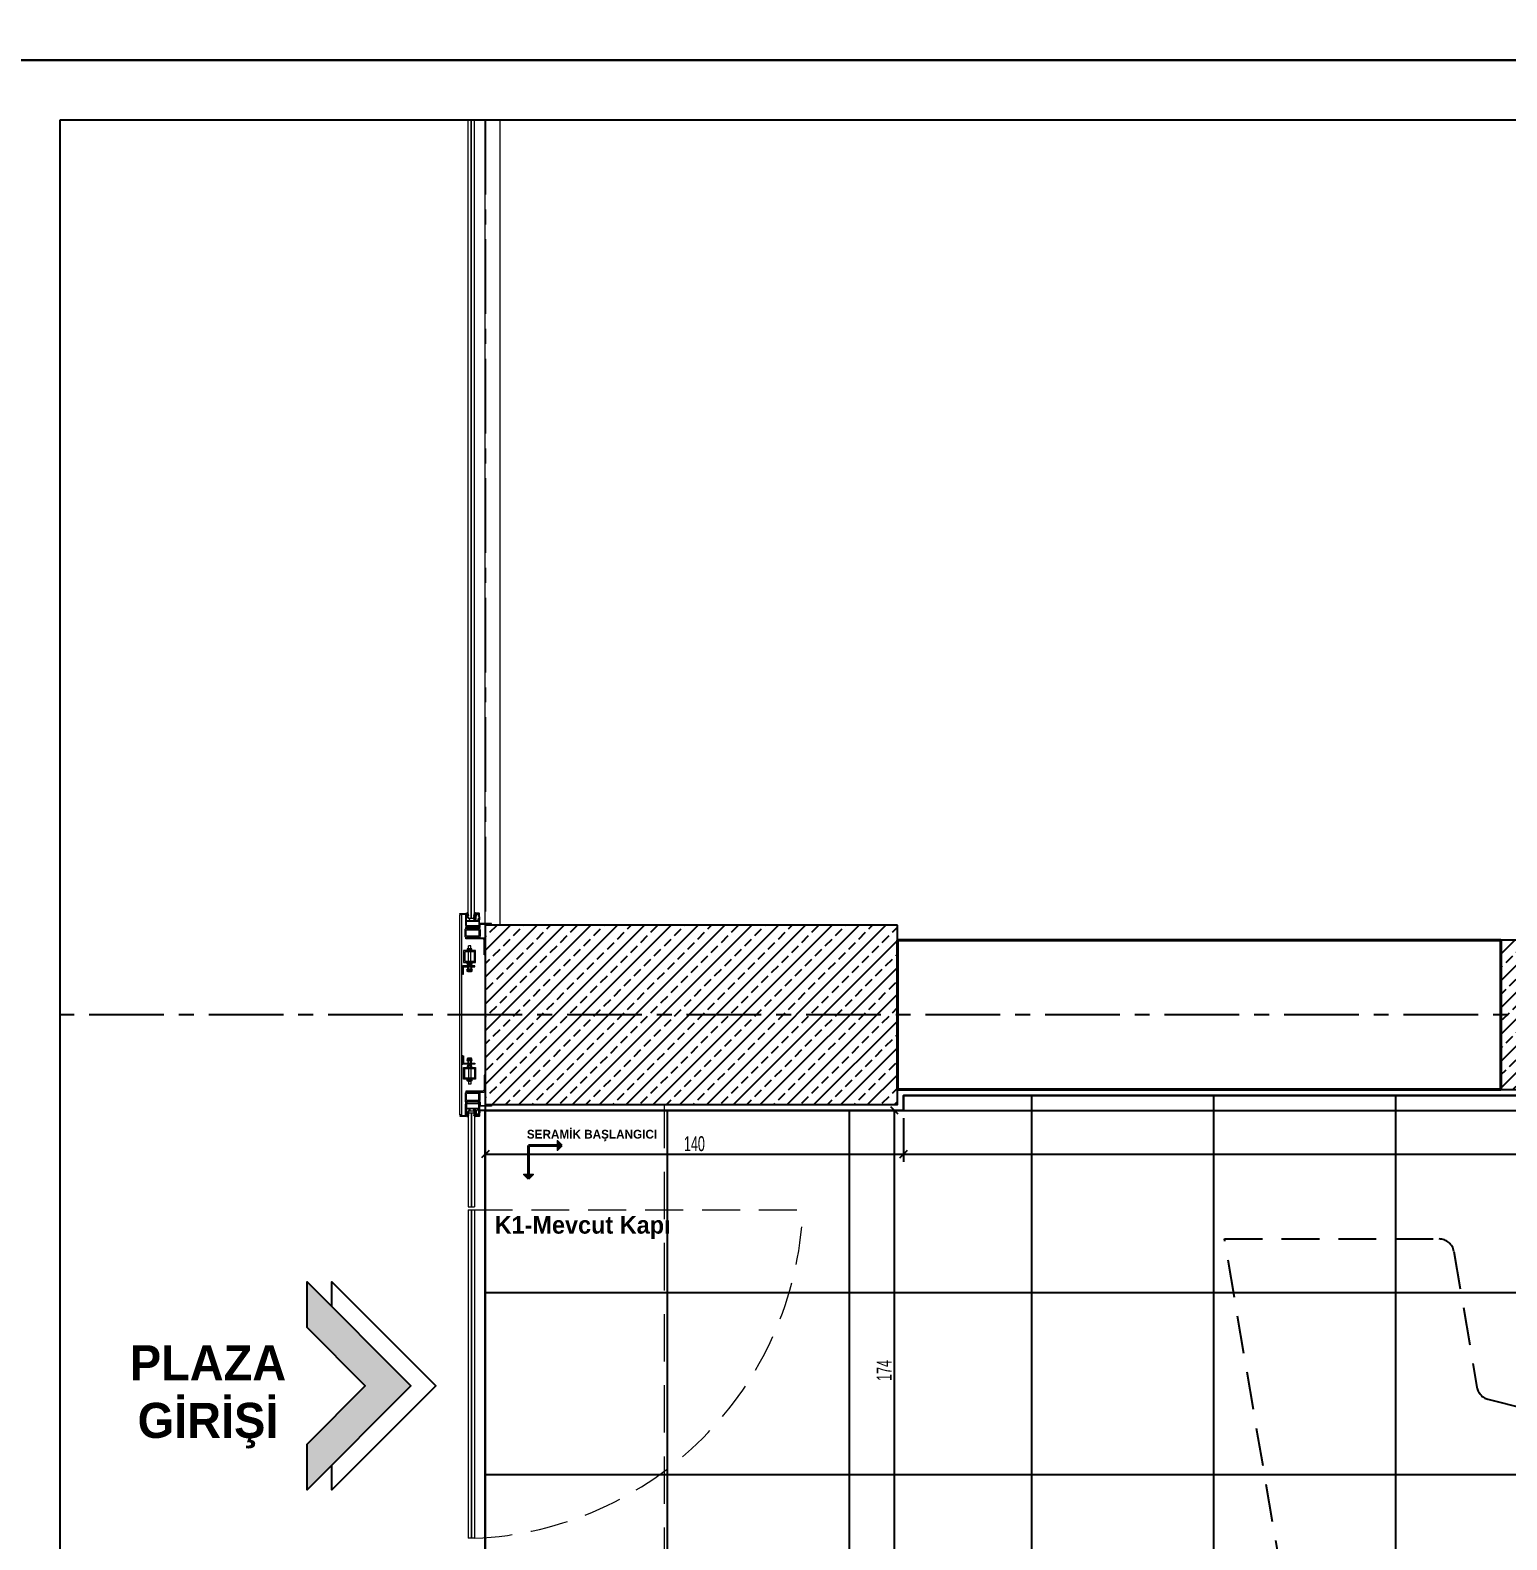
# Model space of a CAD drawing. Header units: millimetres. Extents: x 933584 to 974011, y 4545988 to 4553664.
# Drawn here: x 955912 to 956406, y 4550860 to 4551365 of the extents above; entities that cross this region are included whole.
import ezdxf

# ---------------------------------------------------------------- set-up
doc = ezdxf.new("R2010")
doc.units = ezdxf.units.MM
doc.header["$PDMODE"] = 35
for name, pattern in [('568_AVN_KES_01$0$HIDDEN', [0.375, 0.25, -0.125]), ('CENTER', [2, 1.25, -0.25, 0.25, -0.25]), ('CONTINUA', [0]), ('HIDDEN', [9.525, 6.35, -3.175]), ('HIDDEN2', [4.7625, 3.175, -1.5875]), ('HIDDENX2', [19.05, 12.7, -6.35])]:
    doc.linetypes.add(name, pattern=pattern)
doc.layers.get('0').update_dxf_attribs({"color": 255})
doc.layers.get('Defpoints').update_dxf_attribs({"color": 8})
for name, color, linetype in [('0-CSX-CXS_20', 14, 'CENTER'), ('0-DMS-50', 143, 'Continuous'), ('0-HSL-HTC_200', 1, 'Continuous'), ('0-HSL-SLD', 252, 'Continuous'), ('0-LNS-SLN', 6, 'Continuous'), ('0-LNS-SPL', 13, '568_AVN_KES_01$0$HIDDEN'), ('0-TXT-XBX_20', 3, 'Continuous'), ('2-SPS-RCN', 2, 'Continuous'), ('8-KBT-KEQ', 4, 'Continuous')]:
    doc.layers.add(name, color=color, linetype=linetype)
for name, color, linetype, lineweight in [('2-SPS-IBW', 5, 'Continuous', 40), ('3-OPN-WDR', 4, 'Continuous', 18), ('al', 7, 'Continuous', 5), ('cl', 7, 'Continuous', 5), ('CM', 4, 'Continuous', 5), ('mimariKIRIS', 251, 'HIDDEN2', 0), ('PL', 1, 'Continuous', 5), ('SFP CAM', 8, 'Continuous', 9), ('VD', 11, 'Continuous', 5), ('VDK', 11, 'HIDDEN', 5)]:
    doc.layers.add(name, color=color, linetype=linetype, lineweight=lineweight)
doc.styles.add('Century Gothic_B_3', font='GOTHICB.TTF', dxfattribs={"height": 4})
doc.styles.add('dim_romans_50', font='swissl.ttf', dxfattribs={"width": 0.6, "height": 5})
doc.dimstyles.new('ONK_dim 1_50', dxfattribs={"dimscale": 5, "dimtxt": 4, "dimasz": 0.5, "dimexe": 0.5, "dimexo": 0.5, "dimgap": 0.2, "dimtad": 1, "dimdec": 1, "dimrnd": 0.5, "dimzin": 9, "dimtxsty": 'dim_romans_50', "dimblk": 'OBLIQUE', "dimcen": 1, "dimclre": 256, "dimclrt": 256, "dimazin": 2, "dimtfac": 1, "dimtdec": 1, "dimtix": 1, "dimtmove": 2, "dimatfit": 3, "dimldrblk": 'OBLIQUE', "dimfxl": 3, "dimfxlon": 1, "dimarcsym": 0})
pattern_1 = [(45, (935301.9395, 4553293.885), (-4.490128, 4.490128), []), (45, (935306.4297, 4553293.885), (-4.490128, 4.490128), [3.175, -1.5875])]

# ---------------------------------------------------------------- blocks, each defined once
blk = doc.blocks.new('ZVBXZDVB')
at = {"layer": '0-CSX-CXS_20', "ltscale": 20}
blk.add_line((934876.25, 4552535.75), (933721.5, 4552535.75), dxfattribs=at)
blk.add_lwpolyline([(933863.85, 4552835.4), (933863.85, 4551518.59)], dxfattribs=at)
blk = doc.blocks.new('xcvxcbv-flatten-1')
at = {"layer": '2-SPS-IBW'}
blk.add_lwpolyline([(934203.85, 4551173.49), (934001.85, 4551173.49), (934001.85, 4551223.49), (934203.85, 4551223.49)], close=True, dxfattribs=at)
blk = doc.blocks.new('90-5396-flatten-1')
at = {"layer": 'al', "linetype": 'CONTINUA'}
blk.add_lwpolyline([(-4.35, 1.2), (-4.1, 1.2), (-4.1, 1.46), (-4.2, 1.46), (-4.2, 1.35), (-4.35, 1.35), (-4.35, 1.85), (-4.2, 1.85), (-4.2, 1.74), (-4.1, 1.74), (-4.1, 2), (-4.5, 2), (-4.5, -2.72), (-4.29, -2.72), (-4.2, -2.57), (-4.35, -2.57), (-4.35, -2.27), (-3.51, -2.27), (-3.48, -2.24), (-3.45, -2.27), (-1.03, -2.27), (-1, -2.24), (-0.97, -2.27), (-0.15, -2.27), (-0.15, -2.57), (-0.3, -2.57), (-0.21, -2.72), (0, -2.72), (0, 0), (-0.21, 0), (-0.3, -0.15), (-0.15, -0.15), (-0.15, -0.45), (-1.65, -0.45), (-1.65, -0.15), (-1.5, -0.15), (-1.59, 0), (-1.86, 0), (-1.95, -0.15), (-1.8, -0.15), (-1.8, -0.45), (-3.3, -0.45), (-3.3, -0.15), (-3.15, -0.15), (-3.24, 0), (-3.45, 0), (-3.45, -0.45), (-4.15, -0.45, -0.414214), (-4.35, -0.25)], format="xyb", close=True, dxfattribs=at)
at = {"layer": 'al'}
blk.add_lwpolyline([(-0.15, -2.12), (-4.35, -2.12), (-4.35, -0.6), (-0.15, -0.6)], close=True, dxfattribs=at)
blk = doc.blocks.new('142005-flatten-1')
blk.add_lwpolyline([(0.18, 0.02, -0.610741), (0.21, 0.04), (0.33, -0.11, 0.909168), (0.37, -0.07), (0.18, 0.21), (0.18, 0.42, -0.610741), (0.21, 0.44), (0.33, 0.29, 0.909168), (0.37, 0.33), (0.18, 0.61), (0.18, 0.71, 0.414214), (0.16, 0.73), (0.02, 0.73, 0.414214), (0, 0.71), (0, 0.26), (-0.12, 0.26), (-0.12, 0.31, 0.751626), (-0.17, 0.32), (-0.24, 0.18, 0.289411), (-0.24, 0.08), (-0.17, -0.06, 0.751626), (-0.12, -0.05), (-0.12, 0), (0, 0), (0, -0.3), (-0.12, -0.3, 0.729303), (-0.14, -0.35, -0.080087), (0.31, -0.76, 1.549214), (0.36, -0.73), (0.21, -0.31, 0.005518), (0.18, -0.21)], format="xyb", close=True)
blk = doc.blocks.new('142005-flatten-2')
blk.add_lwpolyline([(-0.18, 0.02, 0.610741), (-0.21, 0.04), (-0.33, -0.11, -0.909168), (-0.37, -0.07), (-0.18, 0.21), (-0.18, 0.42, 0.610741), (-0.21, 0.44), (-0.33, 0.29, -0.909168), (-0.37, 0.33), (-0.18, 0.61), (-0.18, 0.71, -0.414214), (-0.16, 0.73), (-0.02, 0.73, -0.414214), (0, 0.71), (0, 0.26), (0.12, 0.26), (0.12, 0.31, -0.751626), (0.17, 0.32), (0.24, 0.18, -0.289411), (0.24, 0.08), (0.17, -0.06, -0.751626), (0.12, -0.05), (0.12, 0), (0, 0), (0, -0.3), (0.12, -0.3, -0.729303), (0.14, -0.35, 0.080087), (-0.31, -0.76, -1.549214), (-0.36, -0.73), (-0.21, -0.31, -0.005518), (-0.18, -0.21)], format="xyb", close=True)
blk = doc.blocks.new('85-3879T-flatten-1')
blk.add_lwpolyline([(-0.17, -0.15, -0.402552), (-0.12, -0.2), (-0.05, -1.85, -0.425972), (-0.1, -1.9), (-0.3, -1.9, 0.414214), (-0.35, -1.95), (-0.35, -2.21), (-0.42, -2.33, 0.414214), (-0.41, -2.39), (-0.39, -2.4, 0.414214), (-0.34, -2.38), (-0.22, -2.18), (-0.25, -2.15), (-0.25, -2), (0.05, -2), (0, 0), (-1.3, 0), (-1.3, -0.26), (-1.2, -0.26), (-1.2, -0.15), (-1.05, -0.15), (-1.05, -0.65), (-1.2, -0.65), (-1.2, -0.54), (-1.3, -0.54), (-1.3, -1.96, -0.414214), (-1.35, -2.01), (-1.4, -2.01, 0.414214), (-1.45, -2.06), (-1.45, -2.17), (-1.55, -2.17), (-1.4, -2.43, 0.414214), (-1.35, -2.45), (-1.33, -2.44, 0.414214), (-1.31, -2.38), (-1.34, -2.33), (-1.34, -2.12, 0.394805), (-1.2, -1.97), (-1.2, -0.8, -0.414214), (-1.15, -0.75), (-1, -0.75, 0.414214), (-0.95, -0.7), (-0.95, -0.2, -0.414214), (-0.9, -0.15)], format="xyb", close=True)
blk = doc.blocks.new('90-5396-flatten-2')
at = {"layer": 'al', "linetype": 'CONTINUA'}
blk.add_lwpolyline([(-4.35, 1.2), (-4.1, 1.2), (-4.1, 1.46), (-4.2, 1.46), (-4.2, 1.35), (-4.35, 1.35), (-4.35, 1.85), (-4.2, 1.85), (-4.2, 1.74), (-4.1, 1.74), (-4.1, 2), (-4.5, 2), (-4.5, -2.72), (-4.29, -2.72), (-4.2, -2.57), (-4.35, -2.57), (-4.35, -2.27), (-3.51, -2.27), (-3.48, -2.24), (-3.45, -2.27), (-1.03, -2.27), (-1, -2.24), (-0.97, -2.27), (-0.15, -2.27), (-0.15, -2.57), (-0.3, -2.57), (-0.21, -2.72), (0, -2.72), (0, 0), (-0.21, 0), (-0.3, -0.15), (-0.15, -0.15), (-0.15, -0.45), (-1.65, -0.45), (-1.65, -0.15), (-1.5, -0.15), (-1.59, 0), (-1.86, 0), (-1.95, -0.15), (-1.8, -0.15), (-1.8, -0.45), (-3.3, -0.45), (-3.3, -0.15), (-3.15, -0.15), (-3.24, 0), (-3.45, 0), (-3.45, -0.45), (-4.15, -0.45, -0.414214), (-4.35, -0.25)], format="xyb", close=True, dxfattribs=at)
at = {"layer": 'al'}
blk.add_lwpolyline([(-0.15, -2.12), (-4.35, -2.12), (-4.35, -0.6), (-0.15, -0.6)], close=True, dxfattribs=at)
blk = doc.blocks.new('142005-flatten-3')
blk.add_lwpolyline([(0.18, 0.02, -0.610741), (0.21, 0.04), (0.33, -0.11, 0.909168), (0.37, -0.07), (0.18, 0.21), (0.18, 0.42, -0.610741), (0.21, 0.44), (0.33, 0.29, 0.909168), (0.37, 0.33), (0.18, 0.61), (0.18, 0.71, 0.414214), (0.16, 0.73), (0.02, 0.73, 0.414214), (0, 0.71), (0, 0.26), (-0.12, 0.26), (-0.12, 0.31, 0.751626), (-0.17, 0.32), (-0.24, 0.18, 0.289411), (-0.24, 0.08), (-0.17, -0.06, 0.751626), (-0.12, -0.05), (-0.12, 0), (0, 0), (0, -0.3), (-0.12, -0.3, 0.729303), (-0.14, -0.35, -0.080087), (0.31, -0.76, 1.549214), (0.36, -0.73), (0.21, -0.31, 0.005518), (0.18, -0.21)], format="xyb", close=True)
blk = doc.blocks.new('142005-flatten-4')
blk.add_lwpolyline([(-0.18, 0.02, 0.610741), (-0.21, 0.04), (-0.33, -0.11, -0.909168), (-0.37, -0.07), (-0.18, 0.21), (-0.18, 0.42, 0.610741), (-0.21, 0.44), (-0.33, 0.29, -0.909168), (-0.37, 0.33), (-0.18, 0.61), (-0.18, 0.71, -0.414214), (-0.16, 0.73), (-0.02, 0.73, -0.414214), (0, 0.71), (0, 0.26), (0.12, 0.26), (0.12, 0.31, -0.751626), (0.17, 0.32), (0.24, 0.18, -0.289411), (0.24, 0.08), (0.17, -0.06, -0.751626), (0.12, -0.05), (0.12, 0), (0, 0), (0, -0.3), (0.12, -0.3, -0.729303), (0.14, -0.35, 0.080087), (-0.31, -0.76, -1.549214), (-0.36, -0.73), (-0.21, -0.31, -0.005518), (-0.18, -0.21)], format="xyb", close=True)
blk = doc.blocks.new('85-3879T-flatten-2')
blk.add_lwpolyline([(-0.17, -0.15, -0.402552), (-0.12, -0.2), (-0.05, -1.85, -0.425972), (-0.1, -1.9), (-0.3, -1.9, 0.414214), (-0.35, -1.95), (-0.35, -2.21), (-0.42, -2.33, 0.414214), (-0.41, -2.39), (-0.39, -2.4, 0.414214), (-0.34, -2.38), (-0.22, -2.18), (-0.25, -2.15), (-0.25, -2), (0.05, -2), (0, 0), (-1.3, 0), (-1.3, -0.26), (-1.2, -0.26), (-1.2, -0.15), (-1.05, -0.15), (-1.05, -0.65), (-1.2, -0.65), (-1.2, -0.54), (-1.3, -0.54), (-1.3, -1.96, -0.414214), (-1.35, -2.01), (-1.4, -2.01, 0.414214), (-1.45, -2.06), (-1.45, -2.17), (-1.55, -2.17), (-1.4, -2.43, 0.414214), (-1.35, -2.45), (-1.33, -2.44, 0.414214), (-1.31, -2.38), (-1.34, -2.33), (-1.34, -2.12, 0.394805), (-1.2, -1.97), (-1.2, -0.8, -0.414214), (-1.15, -0.75), (-1, -0.75, 0.414214), (-0.95, -0.7), (-0.95, -0.2, -0.414214), (-0.9, -0.15)], format="xyb", close=True)
blk = doc.blocks.new('90-5396-flatten-3')
at = {"layer": 'al', "linetype": 'CONTINUA'}
blk.add_lwpolyline([(-4.35, -1.2), (-4.1, -1.2), (-4.1, -1.46), (-4.2, -1.46), (-4.2, -1.35), (-4.35, -1.35), (-4.35, -1.85), (-4.2, -1.85), (-4.2, -1.74), (-4.1, -1.74), (-4.1, -2), (-4.5, -2), (-4.5, 2.72), (-4.29, 2.72), (-4.2, 2.57), (-4.35, 2.57), (-4.35, 2.27), (-3.51, 2.27), (-3.48, 2.24), (-3.45, 2.27), (-1.03, 2.27), (-1, 2.24), (-0.97, 2.27), (-0.15, 2.27), (-0.15, 2.57), (-0.3, 2.57), (-0.21, 2.72), (0, 2.72), (0, 0), (-0.21, 0), (-0.3, 0.15), (-0.15, 0.15), (-0.15, 0.45), (-1.65, 0.45), (-1.65, 0.15), (-1.5, 0.15), (-1.59, 0), (-1.86, 0), (-1.95, 0.15), (-1.8, 0.15), (-1.8, 0.45), (-3.3, 0.45), (-3.3, 0.15), (-3.15, 0.15), (-3.24, 0), (-3.45, 0), (-3.45, 0.45), (-4.15, 0.45, 0.414214), (-4.35, 0.25)], format="xyb", close=True, dxfattribs=at)
at = {"layer": 'al'}
blk.add_lwpolyline([(-0.15, 2.12), (-4.35, 2.12), (-4.35, 0.6), (-0.15, 0.6)], close=True, dxfattribs=at)
blk = doc.blocks.new('142005-flatten-5')
blk.add_lwpolyline([(0.18, -0.02, 0.610741), (0.21, -0.04), (0.33, 0.11, -0.909168), (0.37, 0.07), (0.18, -0.21), (0.18, -0.42, 0.610741), (0.21, -0.44), (0.33, -0.29, -0.909168), (0.37, -0.33), (0.18, -0.61), (0.18, -0.71, -0.414214), (0.16, -0.73), (0.02, -0.73, -0.414214), (0, -0.71), (0, -0.26), (-0.12, -0.26), (-0.12, -0.31, -0.751626), (-0.17, -0.32), (-0.24, -0.18, -0.289411), (-0.24, -0.08), (-0.17, 0.06, -0.751626), (-0.12, 0.05), (-0.12, 0), (0, 0), (0, 0.3), (-0.12, 0.3, -0.729303), (-0.14, 0.35, 0.080087), (0.31, 0.76, -1.549214), (0.36, 0.73), (0.21, 0.31, -0.005518), (0.18, 0.21)], format="xyb", close=True)
blk = doc.blocks.new('142005-flatten-6')
blk.add_lwpolyline([(-0.18, -0.02, -0.610741), (-0.21, -0.04), (-0.33, 0.11, 0.909168), (-0.37, 0.07), (-0.18, -0.21), (-0.18, -0.42, -0.610741), (-0.21, -0.44), (-0.33, -0.29, 0.909168), (-0.37, -0.33), (-0.18, -0.61), (-0.18, -0.71, 0.414214), (-0.16, -0.73), (-0.02, -0.73, 0.414214), (0, -0.71), (0, -0.26), (0.12, -0.26), (0.12, -0.31, 0.751626), (0.17, -0.32), (0.24, -0.18, 0.289411), (0.24, -0.08), (0.17, 0.06, 0.751626), (0.12, 0.05), (0.12, 0), (0, 0), (0, 0.3), (0.12, 0.3, 0.729303), (0.14, 0.35, -0.080087), (-0.31, 0.76, 1.549214), (-0.36, 0.73), (-0.21, 0.31, 0.005518), (-0.18, 0.21)], format="xyb", close=True)
blk = doc.blocks.new('85-3879T-flatten-3')
blk.add_lwpolyline([(-0.17, 0.15, 0.402552), (-0.12, 0.2), (-0.05, 1.85, 0.425972), (-0.1, 1.9), (-0.3, 1.9, -0.414214), (-0.35, 1.95), (-0.35, 2.21), (-0.42, 2.33, -0.414214), (-0.41, 2.39), (-0.39, 2.4, -0.414214), (-0.34, 2.38), (-0.22, 2.18), (-0.25, 2.15), (-0.25, 2), (0.05, 2), (0, 0), (-1.3, 0), (-1.3, 0.26), (-1.2, 0.26), (-1.2, 0.15), (-1.05, 0.15), (-1.05, 0.65), (-1.2, 0.65), (-1.2, 0.54), (-1.3, 0.54), (-1.3, 1.96, 0.414214), (-1.35, 2.01), (-1.4, 2.01, -0.414214), (-1.45, 2.06), (-1.45, 2.17), (-1.55, 2.17), (-1.4, 2.43, -0.414214), (-1.35, 2.45), (-1.33, 2.44, -0.414214), (-1.31, 2.38), (-1.34, 2.33), (-1.34, 2.12, -0.394805), (-1.2, 1.97), (-1.2, 0.8, 0.414214), (-1.15, 0.75), (-1, 0.75, -0.414214), (-0.95, 0.7), (-0.95, 0.2, 0.414214), (-0.9, 0.15)], format="xyb", close=True)
blk = doc.blocks.new('90-5396-flatten-4')
at = {"layer": 'al', "linetype": 'CONTINUA'}
blk.add_lwpolyline([(-4.35, -1.2), (-4.1, -1.2), (-4.1, -1.46), (-4.2, -1.46), (-4.2, -1.35), (-4.35, -1.35), (-4.35, -1.85), (-4.2, -1.85), (-4.2, -1.74), (-4.1, -1.74), (-4.1, -2), (-4.5, -2), (-4.5, 2.72), (-4.29, 2.72), (-4.2, 2.57), (-4.35, 2.57), (-4.35, 2.27), (-3.51, 2.27), (-3.48, 2.24), (-3.45, 2.27), (-1.03, 2.27), (-1, 2.24), (-0.97, 2.27), (-0.15, 2.27), (-0.15, 2.57), (-0.3, 2.57), (-0.21, 2.72), (0, 2.72), (0, 0), (-0.21, 0), (-0.3, 0.15), (-0.15, 0.15), (-0.15, 0.45), (-1.65, 0.45), (-1.65, 0.15), (-1.5, 0.15), (-1.59, 0), (-1.86, 0), (-1.95, 0.15), (-1.8, 0.15), (-1.8, 0.45), (-3.3, 0.45), (-3.3, 0.15), (-3.15, 0.15), (-3.24, 0), (-3.45, 0), (-3.45, 0.45), (-4.15, 0.45, 0.414214), (-4.35, 0.25)], format="xyb", close=True, dxfattribs=at)
at = {"layer": 'al'}
blk.add_lwpolyline([(-0.15, 2.12), (-4.35, 2.12), (-4.35, 0.6), (-0.15, 0.6)], close=True, dxfattribs=at)
blk = doc.blocks.new('142005-flatten-7')
blk.add_lwpolyline([(0.18, -0.02, 0.610741), (0.21, -0.04), (0.33, 0.11, -0.909168), (0.37, 0.07), (0.18, -0.21), (0.18, -0.42, 0.610741), (0.21, -0.44), (0.33, -0.29, -0.909168), (0.37, -0.33), (0.18, -0.61), (0.18, -0.71, -0.414214), (0.16, -0.73), (0.02, -0.73, -0.414214), (0, -0.71), (0, -0.26), (-0.12, -0.26), (-0.12, -0.31, -0.751626), (-0.17, -0.32), (-0.24, -0.18, -0.289411), (-0.24, -0.08), (-0.17, 0.06, -0.751626), (-0.12, 0.05), (-0.12, 0), (0, 0), (0, 0.3), (-0.12, 0.3, -0.729303), (-0.14, 0.35, 0.080087), (0.31, 0.76, -1.549214), (0.36, 0.73), (0.21, 0.31, -0.005518), (0.18, 0.21)], format="xyb", close=True)
blk = doc.blocks.new('142005-flatten-8')
blk.add_lwpolyline([(-0.18, -0.02, -0.610741), (-0.21, -0.04), (-0.33, 0.11, 0.909168), (-0.37, 0.07), (-0.18, -0.21), (-0.18, -0.42, -0.610741), (-0.21, -0.44), (-0.33, -0.29, 0.909168), (-0.37, -0.33), (-0.18, -0.61), (-0.18, -0.71, 0.414214), (-0.16, -0.73), (-0.02, -0.73, 0.414214), (0, -0.71), (0, -0.26), (0.12, -0.26), (0.12, -0.31, 0.751626), (0.17, -0.32), (0.24, -0.18, 0.289411), (0.24, -0.08), (0.17, 0.06, 0.751626), (0.12, 0.05), (0.12, 0), (0, 0), (0, 0.3), (0.12, 0.3, 0.729303), (0.14, 0.35, -0.080087), (-0.31, 0.76, 1.549214), (-0.36, 0.73), (-0.21, 0.31, 0.005518), (-0.18, 0.21)], format="xyb", close=True)
blk = doc.blocks.new('85-3879T-flatten-4')
blk.add_lwpolyline([(-0.17, 0.15, 0.402552), (-0.12, 0.2), (-0.05, 1.85, 0.425972), (-0.1, 1.9), (-0.3, 1.9, -0.414214), (-0.35, 1.95), (-0.35, 2.21), (-0.42, 2.33, -0.414214), (-0.41, 2.39), (-0.39, 2.4, -0.414214), (-0.34, 2.38), (-0.22, 2.18), (-0.25, 2.15), (-0.25, 2), (0.05, 2), (0, 0), (-1.3, 0), (-1.3, 0.26), (-1.2, 0.26), (-1.2, 0.15), (-1.05, 0.15), (-1.05, 0.65), (-1.2, 0.65), (-1.2, 0.54), (-1.3, 0.54), (-1.3, 1.96, 0.414214), (-1.35, 2.01), (-1.4, 2.01, -0.414214), (-1.45, 2.06), (-1.45, 2.17), (-1.55, 2.17), (-1.4, 2.43, -0.414214), (-1.35, 2.45), (-1.33, 2.44, -0.414214), (-1.31, 2.38), (-1.34, 2.33), (-1.34, 2.12, -0.394805), (-1.2, 1.97), (-1.2, 0.8, 0.414214), (-1.15, 0.75), (-1, 0.75, -0.414214), (-0.95, 0.7), (-0.95, 0.2, 0.414214), (-0.9, 0.15)], format="xyb", close=True)
blk = doc.blocks.new('XCVBXCVBXZ-flatten-1')
at = {"layer": 'al'}
for points in [[(933855.38, 4554069.5), (933855.38, 4554069.7), (933857.38, 4554069.7), (933857.38, 4554065.7)], [(933855.38, 4554069.5), (933855.38, 4554069.7), (933857.38, 4554069.7), (933857.38, 4554065.7)], [(933855.38, 4554069.5), (933857.18, 4554069.5), (933857.18, 4554065.7)], [(933855.38, 4554069.5), (933857.18, 4554069.5), (933857.18, 4554065.7)], [(933857.18, 4554065.7), (933857.38, 4554065.7)], [(933857.18, 4554065.7), (933857.38, 4554065.7)], [(933855.38, 4554002.1), (933857.18, 4554002.1), (933857.18, 4554005.9)], [(933855.38, 4554002.1), (933855.38, 4554001.9), (933857.38, 4554001.9), (933857.38, 4554005.9)], [(933855.38, 4554002.1), (933855.38, 4554001.9), (933857.38, 4554001.9), (933857.38, 4554005.9)], [(933855.38, 4554002.1), (933857.18, 4554002.1), (933857.18, 4554005.9)], [(933857.18, 4554005.9), (933857.38, 4554005.9)], [(933857.18, 4554005.9), (933857.38, 4554005.9)]]:
    blk.add_lwpolyline(points, dxfattribs=at)
for points in [[(933865.9, 4554066.35), (933861.9, 4554066.35), (933861.9, 4554066.3), (933861.9, 4554066.3), (933861.91, 4554065), (933862.11, 4554065), (933862.1, 4554066.15), (933865.9, 4554066.15)], [(933865.9, 4554066.35), (933861.9, 4554066.35), (933861.9, 4554066.3), (933861.9, 4554066.3), (933861.91, 4554065), (933862.11, 4554065), (933862.1, 4554066.15), (933865.9, 4554066.15)], [(933856.58, 4554053.3), (933860.59, 4554053.3), (933860.59, 4554057.3), (933856.58, 4554057.3)], [(933856.58, 4554053.3), (933860.59, 4554053.3), (933860.59, 4554057.3), (933856.58, 4554057.3)], [(933856.98, 4554053.7), (933860.19, 4554053.7), (933860.19, 4554056.9), (933856.98, 4554056.9)], [(933856.98, 4554053.7), (933860.19, 4554053.7), (933860.19, 4554056.9), (933856.98, 4554056.9)], [(933856.28, 4554052.2), (933856.28, 4554049.44), (933856.58, 4554049.44), (933856.58, 4554051.9), (933860.39, 4554051.9), (933860.39, 4554052.2)], [(933856.28, 4554052.2), (933856.28, 4554049.44), (933856.58, 4554049.44), (933856.58, 4554051.9), (933860.39, 4554051.9), (933860.39, 4554052.2)], [(933856.28, 4554019.31), (933856.28, 4554022.08), (933856.58, 4554022.08), (933856.58, 4554019.61), (933860.39, 4554019.61), (933860.39, 4554019.31)], [(933856.28, 4554019.31), (933856.28, 4554022.08), (933856.58, 4554022.08), (933856.58, 4554019.61), (933860.39, 4554019.61), (933860.39, 4554019.31)], [(933856.58, 4554018.21), (933860.59, 4554018.21), (933860.59, 4554014.21), (933856.58, 4554014.21)], [(933856.58, 4554018.21), (933860.59, 4554018.21), (933860.59, 4554014.21), (933856.58, 4554014.21)], [(933856.98, 4554017.81), (933860.19, 4554017.81), (933860.19, 4554014.61), (933856.98, 4554014.61)], [(933856.98, 4554017.81), (933860.19, 4554017.81), (933860.19, 4554014.61), (933856.98, 4554014.61)], [(933865.9, 4554005.26), (933861.9, 4554005.26), (933861.9, 4554005.31), (933861.9, 4554005.31), (933861.91, 4554006.61), (933862.11, 4554006.61), (933862.1, 4554005.46), (933865.9, 4554005.46)], [(933865.9, 4554005.26), (933861.9, 4554005.26), (933861.9, 4554005.31), (933861.9, 4554005.31), (933861.91, 4554006.61), (933862.11, 4554006.61), (933862.1, 4554005.46), (933865.9, 4554005.46)]]:
    blk.add_lwpolyline(points, close=True, dxfattribs=at)
at = {"layer": 'cl'}
for points in [[(933857.5, 4554064.67), (933861.71, 4554064.67, -0.414214), (933862.11, 4554064.27), (933862.11, 4554062.07, -0.414214), (933861.71, 4554061.67), (933857.5, 4554061.67, -0.414214), (933857.1, 4554062.07), (933857.1, 4554064.27, -0.414214)], [(933857.5, 4554064.67), (933861.71, 4554064.67, -0.414214), (933862.11, 4554064.27), (933862.11, 4554062.07, -0.414214), (933861.71, 4554061.67), (933857.5, 4554061.67, -0.414214), (933857.1, 4554062.07), (933857.1, 4554064.27, -0.414214)], [(933857.7, 4554064.27), (933861.51, 4554064.27, -0.414214), (933861.71, 4554064.07), (933861.71, 4554062.27, -0.414214), (933861.51, 4554062.07), (933857.7, 4554062.07, -0.414214), (933857.5, 4554062.27), (933857.5, 4554064.07, -0.414214)], [(933857.7, 4554064.27), (933861.51, 4554064.27, -0.414214), (933861.71, 4554064.07), (933861.71, 4554062.27, -0.414214), (933861.51, 4554062.07), (933857.7, 4554062.07, -0.414214), (933857.5, 4554062.27), (933857.5, 4554064.07, -0.414214)], [(933857.5, 4554006.84), (933861.71, 4554006.84, 0.414214), (933862.11, 4554007.24), (933862.11, 4554009.44, 0.414214), (933861.71, 4554009.84), (933857.5, 4554009.84, 0.414214), (933857.1, 4554009.44), (933857.1, 4554007.24, 0.414214)], [(933857.5, 4554006.84), (933861.71, 4554006.84, 0.414214), (933862.11, 4554007.24), (933862.11, 4554009.44, 0.414214), (933861.71, 4554009.84), (933857.5, 4554009.84, 0.414214), (933857.1, 4554009.44), (933857.1, 4554007.24, 0.414214)], [(933857.7, 4554007.24), (933861.51, 4554007.24, 0.414214), (933861.71, 4554007.44), (933861.71, 4554009.24, 0.414214), (933861.51, 4554009.44), (933857.7, 4554009.44, 0.414214), (933857.5, 4554009.24), (933857.5, 4554007.44, 0.414214)], [(933857.7, 4554007.24), (933861.51, 4554007.24, 0.414214), (933861.71, 4554007.44), (933861.71, 4554009.24, 0.414214), (933861.51, 4554009.44), (933857.7, 4554009.44, 0.414214), (933857.5, 4554009.24), (933857.5, 4554007.44, 0.414214)]]:
    blk.add_lwpolyline(points, format="xyb", close=True, dxfattribs=at)
at = {"layer": 'cl', "color": 1, "ltscale": 0.5}
for points in [[(933863.83, 4554060.82), (933863.83, 4554055.92), (933863.43, 4554055.92), (933863.43, 4554060.82, 0.414217), (933863.03, 4554061.22), (933857.36, 4554061.22), (933857.36, 4554061.62), (933863.03, 4554061.62, -0.414217)], [(933863.83, 4554010.69), (933863.83, 4554015.6), (933863.43, 4554015.6), (933863.43, 4554010.69, -0.414217), (933863.03, 4554010.29), (933857.36, 4554010.29), (933857.36, 4554009.89), (933863.03, 4554009.89, 0.414217)]]:
    blk.add_lwpolyline(points, format="xyb", close=True, dxfattribs=at)
at = {"layer": 'CM'}
for p, q in [((933858.12, 4554068.09), (933858.12, 4554335.4)), ((933858.12, 4554068.09), (933858.12, 4554335.4)), ((933859.12, 4554068.09), (933859.12, 4554335.4)), ((933859.22, 4554068.09), (933859.22, 4554335.4)), ((933859.22, 4554068.09), (933859.22, 4554335.4)), ((933860.22, 4554068.09), (933860.22, 4554335.4)), ((933855.98, 4554069.3), (933855.38, 4554069.3)), ((933855.38, 4554002.3), (933855.38, 4554069.3)), ((933855.98, 4554002.3), (933855.98, 4554069.3)), ((933860.21, 4554068.09), (933858.11, 4554068.09)), ((933860.22, 4554068.09), (933858.12, 4554068.09)), ((933855.98, 4554002.3), (933855.38, 4554002.3)), ((933860.21, 4554003.52), (933858.11, 4554003.52)), ((933858.12, 4554003.02), (933860.22, 4554003.02)), ((933858.12, 4554003.02), (933858.12, 4553971.55)), ((933858.12, 4554003.02), (933858.12, 4553971.55)), ((933859.12, 4554003.02), (933859.12, 4553971.55)), ((933859.22, 4554003.02), (933859.22, 4553971.55)), ((933859.22, 4554003.02), (933859.22, 4553971.55)), ((933860.22, 4554003.02), (933860.22, 4553971.55)), ((933858.12, 4553971.55), (933860.22, 4553971.55)), ((933858.12, 4553970.55), (933858.12, 4553860.55)), ((933858.12, 4553970.55), (933858.12, 4553860.55)), ((933858.12, 4553970.55), (933860.22, 4553970.55)), ((933859.12, 4553970.55), (933859.12, 4553860.55)), ((933859.22, 4553970.55), (933859.22, 4553860.55)), ((933859.22, 4553970.55), (933859.22, 4553860.55)), ((933860.22, 4553970.55), (933860.22, 4553860.55)), ((933860.22, 4553860.55), (933858.12, 4553860.55))]:
    blk.add_line(p, q, dxfattribs=at)
at = {"layer": 'mimariKIRIS', "ltscale": 5}
blk.add_line((933863.85, 4554065.75), (933863.85, 4554335.4), dxfattribs=at)
at = {"layer": 'PL'}
for points in [[(933857.2, 4554064.7), (933861.88, 4554064.7), (933861.88, 4554064.98), (933857.2, 4554064.98)], [(933857.2, 4554064.7), (933861.88, 4554064.7), (933861.88, 4554064.98), (933857.2, 4554064.98)], [(933856.28, 4554049.44), (933855.98, 4554049.44), (933855.98, 4554052.2), (933856.28, 4554052.2)], [(933856.28, 4554049.44), (933855.98, 4554049.44), (933855.98, 4554052.2), (933856.28, 4554052.2)], [(933859.19, 4554052.7), (933859.19, 4554050.96), (933857.99, 4554050.96), (933857.99, 4554052.7)], [(933856.28, 4554022.08), (933855.98, 4554022.08), (933855.98, 4554019.31), (933856.28, 4554019.31)], [(933856.28, 4554022.08), (933855.98, 4554022.08), (933855.98, 4554019.31), (933856.28, 4554019.31)], [(933859.19, 4554018.81), (933859.19, 4554020.55), (933857.99, 4554020.55), (933857.99, 4554018.81)], [(933857.2, 4554006.9), (933861.88, 4554006.9), (933861.88, 4554006.63), (933857.2, 4554006.62)], [(933857.2, 4554006.9), (933861.88, 4554006.9), (933861.88, 4554006.63), (933857.2, 4554006.62)]]:
    blk.add_lwpolyline(points, close=True, dxfattribs=at)
at = {"layer": 'SFP CAM', "color": 252}
for p, q in [((933863.85, 4554065.75), (933863.85, 4554335.4)), ((933868.85, 4554065.75), (933868.85, 4554335.4))]:
    blk.add_line(p, q, dxfattribs=at)
at = {"layer": 'VD'}
for points in [[(933857.8, 4554057.83), (933857.8, 4554057.34), (933858.15, 4554057.34), (933858.2, 4554057.34), (933858.2, 4554057.84, 0.327274)], [(933858, 4554057.9, -0.159188), (933858.2, 4554057.83, -0.080739), (933858.59, 4554057.9)], [(933858.59, 4554057.9, -0.080459), (933858.98, 4554057.84, -0.158616), (933859.18, 4554057.9)], [(933858.98, 4554057.84), (933858.98, 4554057.34), (933859.37, 4554057.34), (933859.37, 4554057.83, 0.327274)], [(933857.8, 4554052.77), (933857.8, 4554053.26), (933858.15, 4554053.26), (933858.2, 4554053.26), (933858.2, 4554052.76, -0.327274)], [(933858, 4554052.7, 0.159188), (933858.2, 4554052.77, 0.080739), (933858.59, 4554052.7)], [(933858.59, 4554052.7, 0.080459), (933858.98, 4554052.76, 0.158616), (933859.18, 4554052.7)], [(933858.98, 4554052.76), (933858.98, 4554053.26), (933859.37, 4554053.26), (933859.37, 4554052.77, -0.327274)], [(933857.8, 4554050.35), (933857.8, 4554050.84), (933858.15, 4554050.84), (933858.2, 4554050.84), (933858.2, 4554050.34, -0.327274)], [(933858, 4554050.28, 0.159188), (933858.2, 4554050.35, 0.080739), (933858.59, 4554050.28)], [(933858.59, 4554050.28, 0.080459), (933858.98, 4554050.34, 0.158616), (933859.18, 4554050.28)], [(933858.98, 4554050.34), (933858.98, 4554050.84), (933859.37, 4554050.84), (933859.37, 4554050.35, -0.327274)], [(933857.8, 4554021.17), (933857.8, 4554020.67), (933858.15, 4554020.67), (933858.2, 4554020.67), (933858.2, 4554021.17, 0.327274)], [(933858, 4554021.23, -0.159188), (933858.2, 4554021.17, -0.080739), (933858.59, 4554021.23)], [(933858.59, 4554021.23, -0.080459), (933858.98, 4554021.17, -0.158616), (933859.18, 4554021.23)], [(933858.98, 4554021.17), (933858.98, 4554020.67), (933859.37, 4554020.67), (933859.37, 4554021.17, 0.327274)], [(933857.8, 4554018.75), (933857.8, 4554018.25), (933858.15, 4554018.25), (933858.2, 4554018.25), (933858.2, 4554018.75, 0.327274)], [(933858, 4554018.81, -0.159188), (933858.2, 4554018.75, -0.080739), (933858.59, 4554018.81)], [(933858.59, 4554018.81, -0.080459), (933858.98, 4554018.75, -0.158616), (933859.18, 4554018.81)], [(933858.98, 4554018.75), (933858.98, 4554018.25), (933859.37, 4554018.25), (933859.37, 4554018.75, 0.327274)], [(933857.8, 4554013.68), (933857.8, 4554014.18), (933858.15, 4554014.18), (933858.2, 4554014.18), (933858.2, 4554013.68, -0.327274)], [(933858, 4554013.62, 0.159188), (933858.2, 4554013.68, 0.080739), (933858.59, 4554013.62)], [(933858.59, 4554013.62, 0.080459), (933858.98, 4554013.68, 0.158616), (933859.18, 4554013.62)], [(933858.98, 4554013.68), (933858.98, 4554014.18), (933859.37, 4554014.18), (933859.37, 4554013.68, -0.327274)]]:
    blk.add_lwpolyline(points, format="xyb", close=True, dxfattribs=at)
for points in [[(933858.2, 4554057.34), (933858.98, 4554057.34), (933858.98, 4554057.84, 0.162646), (933858.2, 4554057.83), (933858.2, 4554057.34)], [(933858.2, 4554053.26), (933858.98, 4554053.26), (933858.98, 4554052.76, -0.162646), (933858.2, 4554052.77), (933858.2, 4554053.26)], [(933858.2, 4554050.84), (933858.98, 4554050.84), (933858.98, 4554050.34, -0.162646), (933858.2, 4554050.35), (933858.2, 4554050.84)], [(933858.2, 4554020.67), (933858.98, 4554020.67), (933858.98, 4554021.17, 0.162646), (933858.2, 4554021.17), (933858.2, 4554020.67)], [(933858.2, 4554018.25), (933858.98, 4554018.25), (933858.98, 4554018.75, 0.162646), (933858.2, 4554018.75), (933858.2, 4554018.25)], [(933858.2, 4554014.18), (933858.98, 4554014.18), (933858.98, 4554013.68, -0.162646), (933858.2, 4554013.68), (933858.2, 4554014.18)]]:
    blk.add_lwpolyline(points, format="xyb", dxfattribs=at)
for points in [[(933857.72, 4554050.84), (933857.72, 4554050.96), (933858.15, 4554050.96), (933858.15, 4554050.84)], [(933858.15, 4554050.84), (933858.15, 4554050.96), (933859.03, 4554050.96), (933859.03, 4554050.84)], [(933859.03, 4554050.84), (933859.03, 4554050.96), (933859.46, 4554050.96), (933859.46, 4554050.84)], [(933857.72, 4554020.67), (933857.72, 4554020.55), (933858.15, 4554020.55), (933858.15, 4554020.67)], [(933858.15, 4554020.67), (933858.15, 4554020.55), (933859.03, 4554020.55), (933859.03, 4554020.67)], [(933859.03, 4554020.67), (933859.03, 4554020.55), (933859.46, 4554020.55), (933859.46, 4554020.67)]]:
    blk.add_lwpolyline(points, close=True, dxfattribs=at)
at = {"layer": 'VDK'}
for p, q in [((933858.19, 4554053.7), (933858.19, 4554058.92)), ((933858.99, 4554058.92), (933858.19, 4554058.92)), ((933858.99, 4554053.7), (933858.99, 4554058.92)), ((933858.19, 4554017.81), (933858.19, 4554012.6)), ((933858.99, 4554017.81), (933858.99, 4554012.6)), ((933858.99, 4554012.6), (933858.19, 4554012.6))]:
    blk.add_line(p, q, dxfattribs=at)
for points in [[(933858.19, 4554051.1), (933858.19, 4554053.7), (933858.99, 4554053.7), (933858.99, 4554051.1)], [(933858.19, 4554020.41), (933858.19, 4554017.81), (933858.99, 4554017.81), (933858.99, 4554020.41)]]:
    blk.add_lwpolyline(points, close=True, dxfattribs=at)
for name, p in [('90-5396-flatten-1', (933861.88, 4554067.7)), ('90-5396-flatten-2', (933861.88, 4554067.7)), ('142005-flatten-1', (933857.78, 4554069.1)), ('142005-flatten-3', (933857.78, 4554069.1)), ('142005-flatten-2', (933860.5, 4554069.17)), ('142005-flatten-4', (933860.5, 4554069.17)), ('85-3879T-flatten-1', (933861.83, 4554069.7)), ('85-3879T-flatten-2', (933861.83, 4554069.7)), ('90-5396-flatten-3', (933861.88, 4554003.91)), ('90-5396-flatten-4', (933861.88, 4554003.91)), ('142005-flatten-5', (933857.78, 4554002.5)), ('142005-flatten-7', (933857.78, 4554002.5)), ('142005-flatten-6', (933860.5, 4554002.43)), ('142005-flatten-8', (933860.5, 4554002.43)), ('85-3879T-flatten-3', (933861.83, 4554001.91)), ('85-3879T-flatten-4', (933861.83, 4554001.91))]:
    blk.add_blockref(name, p)
blk = doc.blocks.new('fdvd-flatten-1')
at = {"layer": '2-SPS-RCN'}
for points in [[(934001.85, 4551228.49), (933863.85, 4551228.49), (933863.85, 4551168.49), (934001.85, 4551168.49)], [(934667.85, 4551223.49), (934203.85, 4551223.49), (934203.85, 4551173.49), (934667.85, 4551173.49)]]:
    blk.add_lwpolyline(points, close=True, dxfattribs=at)
blk = doc.blocks.new('asdvdsv')
at = {"layer": '0-HSL-HTC_200'}
h = blk.add_hatch(dxfattribs=at)
h.set_pattern_fill('ANSI33', color=256)
h.set_pattern_definition(pattern_1)
h.paths.add_polyline_path([(939101.85, 4551065.75), (938963.85, 4551065.75), (938963.85, 4551005.75), (939101.85, 4551005.75)])
h = blk.add_hatch(dxfattribs=at)
h.set_pattern_fill('ANSI33', color=256)
h.set_pattern_definition(pattern_1)
h.paths.add_polyline_path([(939767.85, 4551060.75), (939303.85, 4551060.75), (939303.85, 4551010.75), (939767.85, 4551010.75)])
blk.add_blockref('fdvd-flatten-1', (5100, -162.74))
blk = doc.blocks.new('DVSBCXVBXVB')
h = blk.add_hatch(color=256)
h.dxf.hatch_style = 1
h.paths.add_polyline_path([(934200.68, 4550248.45), (934181.17, 4550267.96), (934161.66, 4550248.45), (934146.36, 4550248.45), (934181.17, 4550283.26), (934215.98, 4550248.45)])
for points in [[(934154.64, 4550256.73), (934146.36, 4550256.73), (934181.17, 4550291.54), (934215.98, 4550256.73), (934207.69, 4550256.73)], [(934200.68, 4550248.45), (934181.17, 4550267.96), (934161.66, 4550248.45), (934146.36, 4550248.45), (934181.17, 4550283.26), (934215.98, 4550248.45), (934200.68, 4550248.45)]]:
    blk.add_lwpolyline(points)
blk = doc.blocks.new('DVBXB')
at = {"layer": '0-LNS-SLN'}
h = blk.add_hatch(color=256, dxfattribs=at)
h.dxf.hatch_style = 1
h.paths.add_polyline_path([(941202.64, 4552423.79), (941201.09, 4552425.33), (941204.18, 4552425.33), (941202.64, 4552423.79)])
at = {"layer": '0-LNS-SLN', "const_width": 1}
blk.add_lwpolyline([(941202.64, 4552435.08), (941202.64, 4552425.33)], dxfattribs=at)
at = {"layer": '0-LNS-SLN'}
blk.add_lwpolyline([(941202.64, 4552423.79), (941201.09, 4552425.33), (941204.18, 4552425.33), (941202.64, 4552423.79)], dxfattribs=at)
blk = doc.blocks.new('_Oblique')
at = {"color": 0, "linetype": 'ByBlock', "lineweight": -2}
blk.add_line((-0.5, -0.5), (0.5, 0.5), dxfattribs=at)
blk = doc.blocks.new('*D1925')
at = {"layer": '0-DMS-50', "lineweight": -2}
for p, q in [((956063.85, 4551001.25), (956063.85, 4550986.62)), ((956203.85, 4551001.25), (956203.85, 4550986.62))]:
    blk.add_line(p, q, dxfattribs=at)
at = {"layer": '0-DMS-50', "color": 0, "lineweight": -2}
blk.add_line((956063.85, 4550989.12), (956203.85, 4550989.12), dxfattribs=at)
at = {"layer": 'Defpoints', "color": 0}
for p in [(956063.85, 4551003.75), (956203.85, 4551003.75), (956203.85, 4550989.12)]:
    blk.add_point(p, dxfattribs=at)
at = {"layer": '0-DMS-50', "color": 0, "linetype": 'ByBlock', "lineweight": -2, "xscale": 2.5, "yscale": 2.5, "zscale": 2.5}
for p, rotation in [((956063.85, 4550989.12), 179.9999999786557), ((956203.85, 4550989.12), 359.9999999786557)]:
    blk.add_blockref('_Oblique', p, dxfattribs=dict(at, rotation=rotation))
at = {"layer": '0-DMS-50', "insert": (956133.85, 4550992.62), "char_height": 5, "attachment_point": 5, "rotation": 360, "style": 'dim_romans_50'}
blk.add_mtext('140', dxfattribs=at)
blk = doc.blocks.new('*D1926')
at = {"layer": '0-DMS-50', "lineweight": -2}
for p, q in [((956203.85, 4551001.25), (956203.85, 4550986.62)), ((956796.85, 4551004.12), (956796.85, 4550986.62))]:
    blk.add_line(p, q, dxfattribs=at)
at = {"layer": '0-DMS-50', "color": 0, "lineweight": -2}
blk.add_line((956203.85, 4550989.12), (956796.85, 4550989.12), dxfattribs=at)
at = {"layer": 'Defpoints', "color": 0}
for p in [(956796.85, 4551008.75), (956203.85, 4551003.75), (956796.85, 4550989.12)]:
    blk.add_point(p, dxfattribs=at)
at = {"layer": '0-DMS-50', "color": 0, "linetype": 'ByBlock', "lineweight": -2, "xscale": 2.5, "yscale": 2.5, "zscale": 2.5, "rotation": 180}
blk.add_blockref('_Oblique', (956203.85, 4550989.12), dxfattribs=at)
at = {"layer": '0-DMS-50', "color": 0, "linetype": 'ByBlock', "lineweight": -2, "xscale": 2.5, "yscale": 2.5, "zscale": 2.5}
blk.add_blockref('_Oblique', (956796.85, 4550989.12), dxfattribs=at)
at = {"layer": '0-DMS-50', "insert": (956500.35, 4550992.62), "char_height": 5, "attachment_point": 5, "style": 'dim_romans_50'}
blk.add_mtext('593', dxfattribs=at)
blk = doc.blocks.new('*D1929')
at = {"layer": '0-DMS-50', "lineweight": -2}
for p, q in [((956198.34, 4551003.75), (956198.34, 4551003.75)), ((956198.34, 4550829.75), (956198.34, 4550829.75))]:
    blk.add_line(p, q, dxfattribs=at)
at = {"layer": '0-DMS-50', "color": 0, "lineweight": -2}
blk.add_line((956200.84, 4550829.75), (956200.84, 4551003.75), dxfattribs=at)
at = {"layer": 'Defpoints', "color": 0}
for p in [(956200.84, 4551003.75), (956200.84, 4551003.75), (956200.84, 4550829.75)]:
    blk.add_point(p, dxfattribs=at)
at = {"layer": '0-DMS-50', "color": 0, "linetype": 'ByBlock', "lineweight": -2, "xscale": 2.5, "yscale": 2.5, "zscale": 2.5}
for p, rotation in [((956200.84, 4551003.75), 90), ((956200.84, 4550829.75), 270)]:
    blk.add_blockref('_Oblique', p, dxfattribs=dict(at, rotation=rotation))
at = {"layer": '0-DMS-50', "insert": (956197.34, 4550916.75), "char_height": 5, "attachment_point": 5, "rotation": 90, "style": 'dim_romans_50'}
blk.add_mtext('174', dxfattribs=at)
blk = doc.blocks.new('vbxcb')
at = {"layer": 'mimariKIRIS', "ltscale": 5}
for points in [[(942546.16, 4549951.91), (942747.49, 4549951.91)], [(942546.16, 4549901.91), (942747.49, 4549901.91)], [(942590.28, 4549378.4), (942466.16, 4549548.96), (942466.16, 4549896.91)]]:
    blk.add_lwpolyline(points, dxfattribs=at)

msp = doc.modelspace()

# ---------------------------------------------------------------- hatches: boundary and pattern name
at = {"layer": '0-HSL-SLD'}
h = msp.add_hatch(dxfattribs=at)
h.set_pattern_fill('CTYSQST', color=256, scale=0.2)
h.set_pattern_definition([(0, (956063.846, 4551003.75), (0, 60.96), []), (90, (956063.846, 4551003.75), (-60.96, 4e-15), [])])
h.paths.add_polyline_path([(956063.85, 4551003.75), (956203.85, 4551003.75), (956203.85, 4551008.75), (956796.85, 4551008.75), (956796.85, 4550980.75), (956867.85, 4550980.75), (956867.85, 4550294.61), (956796.85, 4550294.61), (956796.85, 4550286.53), (956730.96, 4550310.88), (956762.5, 4550396.24), (956285.06, 4550572.68), (956284.02, 4550569.87), (956283.08, 4550570.21), (956252.58, 4550487.67), (956229.12, 4550496.33), (956218.74, 4550468.18), (956208.34, 4550472.02), (956084.35, 4550642.4), (956084.35, 4550712.75), (956183.85, 4550712.75), (956183.85, 4550829.75), (956063.85, 4550829.75)])

# ---------------------------------------------------------------- linework, layer by layer
at = {"color": 0}
for points in [[(955901.5, 4552855.4), (958001.5, 4552855.4), (958001.5, 4551355.4), (955901.5, 4551355.4)], [(955901.5, 4551355.4), (958001.5, 4551355.4), (958001.5, 4549855.4), (955901.5, 4549855.4)], [(955921.5, 4551335.4), (957981.5, 4551335.4), (957981.5, 4549875.4), (955921.5, 4549875.4)]]:
    msp.add_lwpolyline(points, close=True, dxfattribs=at)
at = {"layer": '0-HSL-SLD'}
msp.add_lwpolyline([(956063.85, 4551003.75), (956203.85, 4551003.75), (956203.85, 4551008.75), (956796.85, 4551008.75), (956796.85, 4550980.75), (956867.85, 4550980.75), (956867.85, 4550294.61), (956796.85, 4550294.61), (956796.85, 4550286.53), (956730.96, 4550310.88), (956762.5, 4550396.24), (956285.06, 4550572.68), (956284.02, 4550569.87), (956283.08, 4550570.21), (956252.58, 4550487.67), (956229.12, 4550496.33), (956218.74, 4550468.18), (956208.34, 4550472.02), (956084.35, 4550642.4), (956084.35, 4550712.75), (956183.85, 4550712.75), (956183.85, 4550829.75), (956063.85, 4550829.75)], close=True, dxfattribs=at)
at = {"layer": '0-LNS-SPL', "linetype": 'ByBlock', "ltscale": 0.5}
msp.add_lwpolyline([(956867.85, 4550980.75), (956796.85, 4550980.75), (956796.85, 4551008.75), (956203.85, 4551008.75), (956203.85, 4551003.75), (956061.87, 4551003.75)], dxfattribs=at)
at = {"layer": '3-OPN-WDR', "linetype": 'HIDDENX2'}
msp.add_lwpolyline([(956060.22, 4550970.55), (956170.16, 4550970.55, -0.389941), (956060.22, 4550860.55, -2.314426)], format="xyb", dxfattribs=at)
at = {"layer": '8-KBT-KEQ', "linetype": 'HIDDEN', "ltscale": 2}
msp.add_lwpolyline([(956311.33, 4550960.75), (956383.17, 4550960.75, -0.365823), (956388.1, 4550956.59), (956395.81, 4550911.12, 0.296581), (956399.51, 4550907.11), (956598.53, 4550856.39, 0.384153), (956604.46, 4550859.5), (956634.89, 4550942.02, 0.521897), (956630.19, 4550948.75), (956465.2, 4550948.75, -0.38157), (956460.23, 4550953.19), (956453.71, 4551010.75), (956740.16, 4551010.75), (956649.88, 4550765.9), (956330.57, 4550847.28), (956311.33, 4550960.75)], format="xyb", dxfattribs=at)

# ---------------------------------------------------------------- block references
for name, p in [('XCVBXCVBXZ-flatten-1', (22200, -3000)), ('xcvxcbv-flatten-1', (22200, -162.74)), ('asdvdsv', (17100, 0)), ('vbxcb', (13657.69, 1108.84))]:
    msp.add_blockref(name, p)
at = {"rotation": 270}
msp.add_blockref('DVSBCXVBXVB', (-3594244.28, 5485092.74), dxfattribs=at)
at = {"layer": '0-DMS-50'}
msp.add_blockref('DVBXB', (14875.66, -1443), dxfattribs=at)
at = {"layer": '0-DMS-50', "xscale": -1, "rotation": 89.99999999820744}
msp.add_blockref('DVBXB', (5508513.38, 5492194.71), dxfattribs=at)
at = {"layer": '0-LNS-SLN'}
msp.add_blockref('ZVBXZDVB', (22200, -1500), dxfattribs=at)

# ---------------------------------------------------------------- texts
at = {"layer": '0-TXT-XBX_20', "color": 0, "insert": (956077.75, 4550997.3), "char_height": 2.9364, "width": 114.4046, "attachment_point": 1, "line_spacing_factor": 0.984502, "style": 'Century Gothic_B_3'}
msp.add_mtext('\\pxql;{\\fFranklin Gothic Book|b1|i0|c162|p34;SERAMİK BAŞLANGICI}', dxfattribs=at)
at = {"layer": '0-TXT-XBX_20', "attachment_point": 1, "line_spacing_factor": 0.984502, "style": 'Century Gothic_B_3'}
for s, insert, char_height, width in [('\\pxql;{\\fFranklin Gothic Book|b1|i0|c162|p34;K1-Mevcut Kapı}', (956066.97, 4550968.41), 5.8729, 228.8091), ('\\pxqc;{\\fFranklin Gothic Book|b1|i0|c162|p34;PLAZA\\PGİRİŞİ}', (955742.22, 4550925.18), 11.7458, 457.6183)]:
    msp.add_mtext(s, dxfattribs=dict(at, insert=insert, char_height=char_height, width=width))

# ---------------------------------------------------------------- dimensions: what is measured, and where the dimension line sits
at = {"layer": '0-DMS-50'}
for p1, p2, distance, picture, middle in [((956200.84, 4550829.75), (956200.84, 4551003.75), 0, '*D1929', (956197.34, 4550916.75)), ((956063.85, 4551003.75), (956203.85, 4551003.75), -14.63, '*D1925', (956133.85, 4550992.62))]:
    dim = msp.add_aligned_dim(p1=p1, p2=p2, distance=distance, dimstyle='ONK_dim 1_50', dxfattribs=at)
    dim.commit()
    dim.dimension.update_dxf_attribs({"geometry": picture, "text_midpoint": middle})
dim = msp.add_linear_dim(base=(956796.85, 4550989.12), p1=(956203.85, 4551003.75), p2=(956796.85, 4551008.75), angle=180, dimstyle='ONK_dim 1_50', dxfattribs=at)
dim.commit()
dim.dimension.update_dxf_attribs({"geometry": '*D1926', "text_midpoint": (956500.35, 4550992.62)})

doc.saveas('drawing.dxf')
